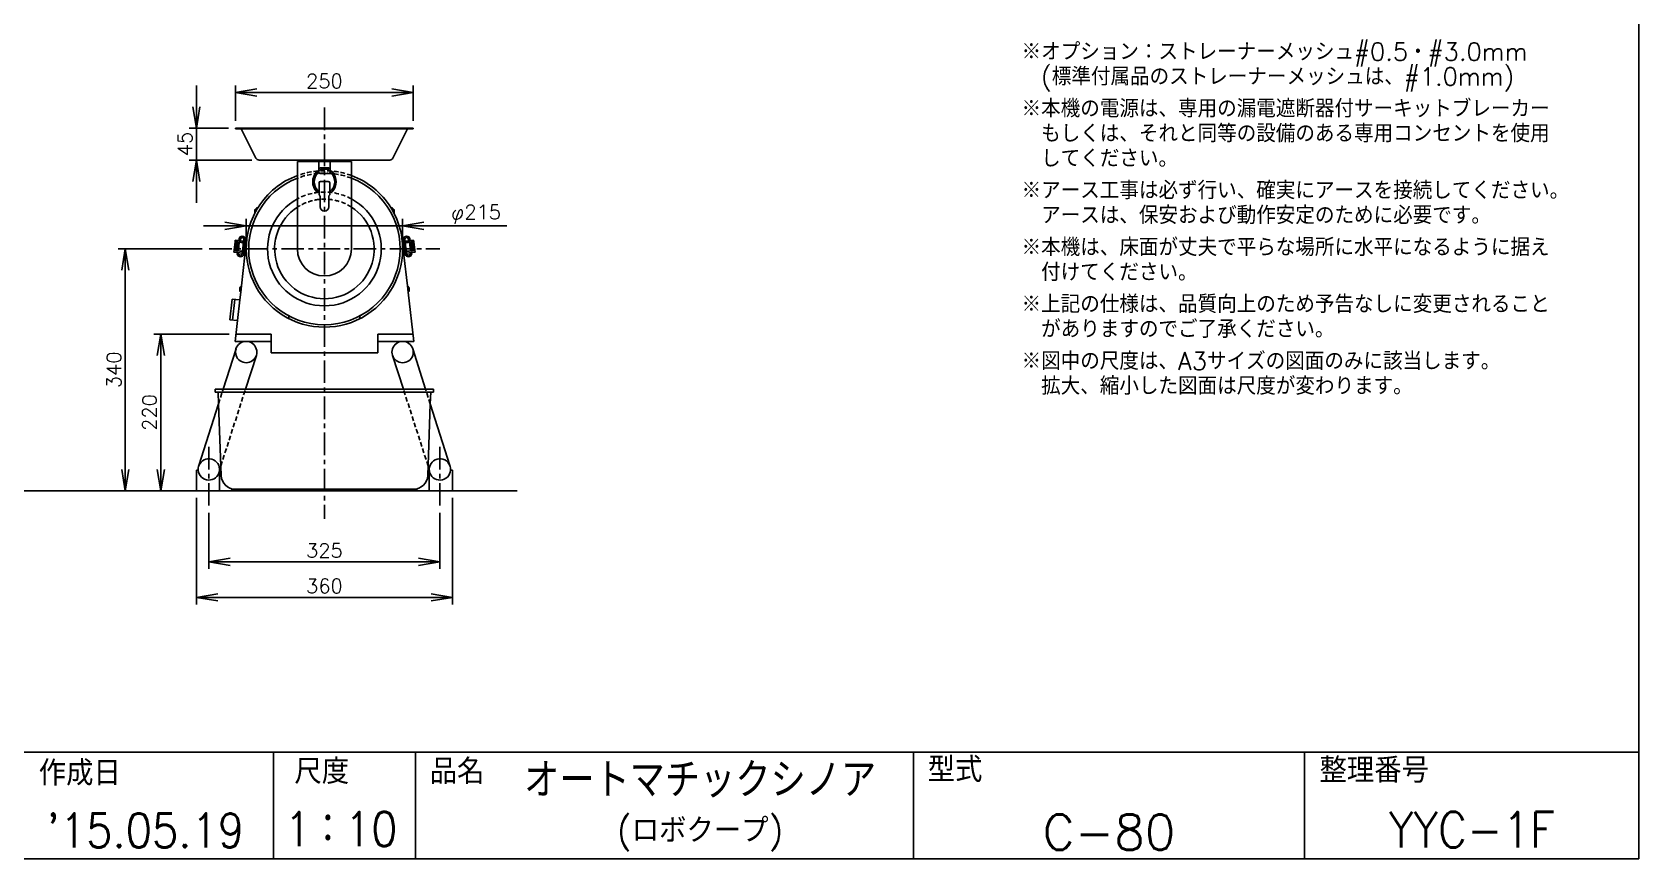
# Model space of a CAD drawing. Extents: x 230 to 4050, y 0 to 2754.
# Drawn here: x 1791 to 4050, y 0 to 1162 of the extents above; entities that cross this region are included whole.
import ezdxf
from ezdxf.enums import TextEntityAlignment as Align

# ---------------------------------------------------------------- set-up
doc = ezdxf.new("R2010")
doc.units = 0
doc.header["$PDMODE"] = 3
doc.linetypes.add('CENTER', pattern=[50.8, 31.75, -6.35, 6.35, -6.35])
doc.linetypes.add('HIDDEN', pattern=[9.525, 6.35, -3.175])
doc.layers.get('0').update_dxf_attribs({"linetype": 'CONTINUOUS'})
doc.layers.get('DEFPOINTS').update_dxf_attribs({"linetype": 'CONTINUOUS'})
for name, color, linetype in [('DANMEN', 7, 'CONTINUOUS'), ('SIYOU', 7, 'CONTINUOUS'), ('SUNPOU', 7, 'CONTINUOUS'), ('WAKU', 7, 'CONTINUOUS')]:
    doc.layers.add(name, color=color, linetype=linetype)
doc.styles.get("Standard").update_dxf_attribs({"font": 'ROMANS', "bigfont": 'EXTFONT.shx'})
doc.dimstyles.get("Standard").update_dxf_attribs({"dimscale": 10, "dimtxt": 2, "dimasz": 3, "dimexe": 1, "dimexo": 1, "dimgap": 0.6, "dimtad": 3, "dimdec": 0, "dimzin": 0, "dimdsep": 46, "dimtxsty": 'STANDARD', "dimblk1": 'OPEN', "dimblk2": 'OPEN', "dimsah": 1, "dimcen": 1.5, "dimadec": 0, "dimazin": 0, "dimtfac": 1, "dimtdec": 0, "dimtmove": 0, "dimatfit": 0, "dimldrblk": 'DOTSMALL', "dimfxl": 1, "dimtvp": 1, "dimtolj": 1, "dimtzin": 0, "dimarcsym": 0})

# ---------------------------------------------------------------- blocks, each defined once
blk = doc.blocks.new('_OPEN')
at = {"color": 0, "linetype": 'ByBlock'}
for p, q in [((-1, 0.167), (0, 0)), ((0, 0), (-1, -0.167)), ((0, 0), (-1, 0))]:
    blk.add_line(p, q, dxfattribs=at)
blk = doc.blocks.new('*D13')
at = {"layer": 'DEFPOINTS', "color": 0}
for p in [(2326.7, 1077.6), (2076.7, 1027.6), (2326.7, 1027.6)]:
    blk.add_point(p, dxfattribs=at)
at = {"layer": 'SUNPOU', "color": 0, "lineweight": -2}
for p, q in [((2076.7, 1037.6), (2076.7, 1087.6)), ((2326.7, 1037.6), (2326.7, 1087.6)), ((2106.7, 1077.6), (2296.7, 1077.6))]:
    blk.add_line(p, q, dxfattribs=at)
at = {"layer": 'SUNPOU', "color": 0, "lineweight": -2, "xscale": 30, "yscale": 30, "zscale": 30, "rotation": 180}
blk.add_blockref('_OPEN', (2076.7, 1077.6), dxfattribs=at)
at = {"layer": 'SUNPOU', "color": 0, "lineweight": -2, "xscale": 30, "yscale": 30, "zscale": 30}
blk.add_blockref('_OPEN', (2326.7, 1077.6), dxfattribs=at)
at = {"layer": 'SUNPOU', "color": 0, "insert": (2201.7, 1093.6), "char_height": 20, "attachment_point": 5}
blk.add_mtext('\\A1;250', dxfattribs=at)
blk = doc.blocks.new('_DotSmall')
at = {"color": 0, "linetype": 'ByBlock', "const_width": 0.5}
blk.add_lwpolyline([(-0.0625, 0, 1), (0.0625, 0, 1)], format="xyb", close=True, dxfattribs=at)
blk = doc.blocks.new('*D14')
at = {"layer": 'DEFPOINTS', "color": 0}
for p in [(2076.7, 1027.6), (2021.7, 982.6), (2109.8, 982.6)]:
    blk.add_point(p, dxfattribs=at)
at = {"layer": 'SUNPOU', "color": 0, "lineweight": -2}
for p, q in [((2021.7, 1057.6), (2021.7, 1087.6)), ((2066.7, 1027.6), (2011.7, 1027.6)), ((2021.7, 1027.6), (2021.7, 982.6)), ((2099.8, 982.6), (2011.7, 982.6)), ((2021.7, 952.6), (2021.7, 922.6))]:
    blk.add_line(p, q, dxfattribs=at)
at = {"layer": 'SUNPOU', "color": 0, "lineweight": -2, "xscale": 30, "yscale": 30, "zscale": 30}
for p, rotation in [((2021.7, 1027.6), 270), ((2021.7, 982.6), 90)]:
    blk.add_blockref('_OPEN', p, dxfattribs=dict(at, rotation=rotation))
at = {"layer": 'SUNPOU', "color": 0, "insert": (2005.7, 1005.1), "char_height": 20, "attachment_point": 5, "rotation": 90}
blk.add_mtext('\\A1;45', dxfattribs=at)
blk = doc.blocks.new('*D15')
at = {"layer": 'DEFPOINTS', "color": 0}
for p in [(2311.7, 890.1), (2091.7, 857.6), (2311.7, 857.6)]:
    blk.add_point(p, dxfattribs=at)
at = {"layer": 'SUNPOU', "color": 0, "lineweight": -2}
for p, q in [((2061.7, 890.1), (2031.7, 890.1)), ((2091.7, 867.6), (2091.7, 900.1)), ((2091.7, 890.1), (2311.7, 890.1)), ((2311.7, 867.6), (2311.7, 900.1)), ((2341.7, 890.1), (2458, 890.1))]:
    blk.add_line(p, q, dxfattribs=at)
at = {"layer": 'SUNPOU', "color": 0, "lineweight": -2, "xscale": 30, "yscale": 30, "zscale": 30}
blk.add_blockref('_OPEN', (2091.7, 890.1), dxfattribs=at)
at = {"layer": 'SUNPOU', "color": 0, "lineweight": -2, "xscale": 30, "yscale": 30, "zscale": 30, "rotation": 180}
blk.add_blockref('_OPEN', (2311.7, 890.1), dxfattribs=at)
at = {"layer": 'SUNPOU', "color": 0, "insert": (2414.9, 906.1), "char_height": 20, "attachment_point": 5}
blk.add_mtext('\\A1;φ215', dxfattribs=at)
blk = doc.blocks.new('*D16')
at = {"layer": 'DEFPOINTS', "color": 0}
for p in [(1971.7, 737.6), (2077.9, 737.6), (2021.7, 517.6)]:
    blk.add_point(p, dxfattribs=at)
at = {"layer": 'SUNPOU', "color": 0, "lineweight": -2}
for p, q in [((2067.9, 737.6), (1961.7, 737.6)), ((1971.7, 547.6), (1971.7, 707.6)), ((2011.7, 517.6), (1961.7, 517.6))]:
    blk.add_line(p, q, dxfattribs=at)
at = {"layer": 'SUNPOU', "color": 0, "lineweight": -2, "xscale": 30, "yscale": 30, "zscale": 30}
for p, rotation in [((1971.7, 737.6), 90), ((1971.7, 517.6), 270)]:
    blk.add_blockref('_OPEN', p, dxfattribs=dict(at, rotation=rotation))
at = {"layer": 'SUNPOU', "color": 0, "insert": (1955.7, 627.6), "char_height": 20, "attachment_point": 5, "rotation": 90}
blk.add_mtext('\\A1;220', dxfattribs=at)
blk = doc.blocks.new('*D17')
at = {"layer": 'DEFPOINTS', "color": 0}
for p in [(1921.7, 857.6), (2039.6, 857.6), (2021.7, 517.6)]:
    blk.add_point(p, dxfattribs=at)
at = {"layer": 'SUNPOU', "color": 0, "lineweight": -2}
for p, q in [((2029.6, 857.6), (1911.7, 857.6)), ((1921.7, 547.6), (1921.7, 827.6)), ((2011.7, 517.6), (1911.7, 517.6))]:
    blk.add_line(p, q, dxfattribs=at)
at = {"layer": 'SUNPOU', "color": 0, "lineweight": -2, "xscale": 30, "yscale": 30, "zscale": 30}
for p, rotation in [((1921.7, 857.6), 90), ((1921.7, 517.6), 270)]:
    blk.add_blockref('_OPEN', p, dxfattribs=dict(at, rotation=rotation))
at = {"layer": 'SUNPOU', "color": 0, "insert": (1905.7, 687.6), "char_height": 20, "attachment_point": 5, "rotation": 90}
blk.add_mtext('\\A1;340', dxfattribs=at)
blk = doc.blocks.new('*D18')
at = {"layer": 'DEFPOINTS', "color": 0}
for p in [(2039.2, 496.7), (2364.2, 496.7), (2364.2, 417.6)]:
    blk.add_point(p, dxfattribs=at)
at = {"layer": 'SUNPOU', "color": 0, "lineweight": -2}
for p, q in [((2039.2, 486.7), (2039.2, 407.6)), ((2364.2, 486.7), (2364.2, 407.6)), ((2069.2, 417.6), (2334.2, 417.6))]:
    blk.add_line(p, q, dxfattribs=at)
at = {"layer": 'SUNPOU', "color": 0, "lineweight": -2, "xscale": 30, "yscale": 30, "zscale": 30, "rotation": 180}
blk.add_blockref('_OPEN', (2039.2, 417.6), dxfattribs=at)
at = {"layer": 'SUNPOU', "color": 0, "lineweight": -2, "xscale": 30, "yscale": 30, "zscale": 30}
blk.add_blockref('_OPEN', (2364.2, 417.6), dxfattribs=at)
at = {"layer": 'SUNPOU', "color": 0, "insert": (2201.7, 433.6), "char_height": 20, "attachment_point": 5}
blk.add_mtext('\\A1;325', dxfattribs=at)
blk = doc.blocks.new('*D19')
at = {"layer": 'DEFPOINTS', "color": 0}
for p in [(2021.7, 517.6), (2381.7, 517.6), (2381.7, 367.6)]:
    blk.add_point(p, dxfattribs=at)
at = {"layer": 'SUNPOU', "color": 0, "lineweight": -2}
for p, q in [((2021.7, 507.6), (2021.7, 357.6)), ((2381.7, 507.6), (2381.7, 357.6)), ((2051.7, 367.6), (2351.7, 367.6))]:
    blk.add_line(p, q, dxfattribs=at)
at = {"layer": 'SUNPOU', "color": 0, "lineweight": -2, "xscale": 30, "yscale": 30, "zscale": 30, "rotation": 180}
blk.add_blockref('_OPEN', (2021.7, 367.6), dxfattribs=at)
at = {"layer": 'SUNPOU', "color": 0, "lineweight": -2, "xscale": 30, "yscale": 30, "zscale": 30}
blk.add_blockref('_OPEN', (2381.7, 367.6), dxfattribs=at)
at = {"layer": 'SUNPOU', "color": 0, "insert": (2201.7, 383.6), "char_height": 20, "attachment_point": 5}
blk.add_mtext('\\A1;360', dxfattribs=at)

msp = doc.modelspace()

# ---------------------------------------------------------------- linework, layer by layer
at = {"color": 2, "linetype": 'CENTER'}
for p, q in [((2201.7, 1056.5), (2201.7, 477.9)), ((2039.6, 857.6), (2363.9, 857.6)), ((2039.2, 496.7), (2039.2, 579.2)), ((2364.2, 496.7), (2364.2, 579.2))]:
    msp.add_line(p, q, dxfattribs=at)
at = {"color": 3}
for p, q in [((2076.7, 1027.6), (2326.7, 1027.6)), ((2076.7, 1027.6), (2076.7, 1026.6)), ((2076.7, 1026.6), (2084.7, 1026.6)), ((2105.4, 985.4), (2084.7, 1026.6)), ((2298.1, 985.4), (2318.7, 1026.6)), ((2318.7, 1026.6), (2326.7, 1026.6)), ((2326.7, 1027.6), (2326.7, 1026.6)), ((2109.8, 982.6), (2167.7, 982.6)), ((2163.7, 980.6), (2163.7, 960.8)), ((2163.7, 980.6), (2167.7, 980.6)), ((2167.7, 980.6), (2167.7, 982.6)), ((2235.7, 980.6), (2235.7, 982.6)), ((2235.7, 982.6), (2293.6, 982.6)), ((2235.7, 980.6), (2239.7, 980.6)), ((2239.7, 980.6), (2239.7, 960.8)), ((2074.8, 856.2), (2076, 867.1)), ((2076.1, 868.1), (2076.3, 870.1)), ((2076.3, 868.1), (2076.1, 868.1)), ((2081.3, 869.5), (2076.3, 870.1)), ((2081.6, 872), (2081.3, 869.5)), ((2090.6, 871.9), (2090.8, 873.1)), ((2090.8, 873.1), (2092.8, 872.8)), ((2312.7, 873.1), (2310.7, 872.8)), ((2312.8, 871.9), (2312.7, 873.1)), ((2321.9, 872), (2322.2, 869.5)), ((2322.2, 869.5), (2327.1, 870.1)), ((2327.4, 868.1), (2327.1, 870.1)), ((2327.2, 868.1), (2327.4, 868.1)), ((2328.7, 856.2), (2327.5, 867.1)), ((2074.4, 853.2), (2074.6, 855.2)), ((2079.4, 852.6), (2074.4, 853.2)), ((2074.8, 855.2), (2074.6, 855.2)), ((2079.1, 850.1), (2079.4, 852.6)), ((2085.1, 805.6), (2090, 848.9)), ((2088, 849.1), (2088.1, 849.9)), ((2088, 849.1), (2090, 848.9)), ((2315.4, 849.1), (2313.4, 848.9)), ((2318.4, 805.6), (2313.4, 848.9)), ((2315.4, 849.1), (2315.3, 849.9)), ((2324.1, 852.6), (2329.1, 853.2)), ((2324.4, 850.1), (2324.1, 852.6)), ((2328.7, 855.2), (2328.8, 855.2)), ((2329.1, 853.2), (2328.8, 855.2)), ((2082.8, 785.8), (2084.1, 796.7)), ((2327.3, 727.6), (2319.4, 796.7)), ((2068.6, 758.1), (2071.9, 787.1)), ((2071.9, 787.1), (2082.8, 785.8)), ((2068.6, 758.1), (2079.5, 756.8)), ((2076.2, 727.6), (2079.5, 756.8)), ((2076.2, 727.6), (2091.7, 727.6)), ((2311.7, 727.6), (2327.3, 727.6)), ((2059.5, 660.6), (2077.5, 717.3)), ((2344, 660.6), (2326, 717.3)), ((2048.2, 660.6), (2059.5, 660.6)), ((2048.2, 660.6), (2048.2, 656.1)), ((2048.2, 656.1), (2052.2, 656.1)), ((2052.8, 639.7), (2052.2, 656.1)), ((2344, 660.6), (2355.2, 660.6)), ((2351.2, 656.1), (2350.6, 639.7)), ((2351.2, 656.1), (2355.2, 656.1)), ((2355.2, 660.6), (2355.2, 656.1)), ((2025.3, 553.2), (2052.8, 639.7)), ((2378.2, 553.2), (2350.6, 639.7)), ((2021.7, 546.6), (2024.3, 546.6)), ((2021.7, 517.6), (2021.7, 546.6)), ((2381.7, 546.6), (2379.2, 546.6)), ((2381.7, 517.6), (2381.7, 546.6)), ((2054.2, 517.6), (2021.7, 517.6)), ((2051.7, 517.6), (2071.7, 517.6)), ((2331.7, 517.6), (2071.7, 517.6)), ((2331.7, 517.6), (2352.5, 517.6)), ((2349.3, 517.6), (2381.7, 517.6))]:
    msp.add_line(p, q, dxfattribs=at)
at = {"color": 2}
for p, q in [((2084.7, 1026.6), (2318.7, 1026.6)), ((2167.7, 982.6), (2235.7, 982.6)), ((2167.7, 980.6), (2235.7, 980.6)), ((2163.7, 960.8), (2163.7, 857.6)), ((2239.7, 960.8), (2239.7, 857.6)), ((2090, 848.9), (2092.4, 870.1)), ((2313.4, 848.9), (2311, 870.1)), ((2084.1, 796.7), (2085.1, 805.6)), ((2319.4, 796.7), (2318.4, 805.6)), ((2072.6, 757.6), (2075.9, 786.6)), ((2079.5, 756.8), (2082.8, 785.8)), ((2151.7, 759.6), (2151.7, 761.8)), ((2251.7, 759.6), (2251.7, 761.8)), ((2077.9, 737.6), (2126.7, 737.6)), ((2091.7, 727.6), (2126.7, 727.6)), ((2126.7, 737.6), (2126.7, 711.6)), ((2276.7, 737.6), (2325.6, 737.6)), ((2276.7, 737.6), (2276.7, 711.6)), ((2276.7, 727.6), (2311.7, 727.6)), ((2090.8, 660.6), (2106, 707.9)), ((2126.7, 711.6), (2276.7, 711.6)), ((2312.7, 660.6), (2297.5, 707.9)), ((2052.2, 656.1), (2351.2, 656.1)), ((2059.5, 660.6), (2344, 660.6)), ((2056.5, 538.9), (2052.8, 639.7)), ((2350.6, 639.7), (2347, 538.9)), ((2054.2, 547), (2056, 552.6)), ((2054.2, 517.6), (2054.2, 546.6)), ((2054.2, 546.6), (2054.2, 546.6)), ((2349.2, 547), (2347.5, 552.6)), ((2349.2, 517.6), (2349.2, 546.6)), ((2349.2, 546.6), (2349.3, 546.6)), ((2071.7, 520.2), (2071.7, 517.6)), ((2331.7, 520.2), (2331.7, 517.6)), ((2076.5, 519.6), (2327, 519.6))]:
    msp.add_line(p, q, dxfattribs=at)
at = {"color": 4}
for p, q in [((2193.7, 982.6), (2193.7, 965.6)), ((2196.6, 971.6), (2206.9, 971.6)), ((2209.7, 982.6), (2209.7, 965.6)), ((2191.7, 966.6), (2193.7, 966.6)), ((2192.2, 964.6), (2194, 964.6)), ((2193.7, 969.6), (2195.1, 971)), ((2193.7, 966.8), (2196.6, 969.6)), ((2194.2, 950.6), (2194.2, 934.3)), ((2195.7, 963.6), (2207.7, 963.6)), ((2196.2, 952.6), (2207.2, 952.6)), ((2196.6, 969.6), (2206.9, 969.6)), ((2209.7, 966.8), (2206.9, 969.6)), ((2209.7, 969.6), (2208.3, 971)), ((2209.2, 950.6), (2209.2, 934.3)), ((2209.5, 964.6), (2211.2, 964.6)), ((2209.7, 966.6), (2211.7, 966.6)), ((2191.7, 937.6), (2194.2, 937.6)), ((2192.2, 939.6), (2194.2, 939.6)), ((2194.6, 933.1), (2195.3, 932.1)), ((2195.7, 930.9), (2195.7, 916.6)), ((2207.7, 930.9), (2207.7, 916.6)), ((2208.8, 933.1), (2208.1, 932.1)), ((2211.2, 939.6), (2209.2, 939.6)), ((2209.2, 937.6), (2211.7, 937.6)), ((2209.2, 937.6), (2211.2, 937.6)), ((2088, 866.7), (2076.3, 868.1)), ((2076.7, 855.9), (2078, 866.9)), ((2077.6, 854.8), (2079.1, 867.7)), ((2079.4, 855.1), (2080.7, 867.1)), ((2080.7, 867.1), (2088, 866.3)), ((2080.7, 854.9), (2082, 866.9)), ((2081, 867.1), (2081.1, 867.5)), ((2088.3, 868.7), (2081.3, 869.5)), ((2083.6, 871.6), (2083.3, 869.3)), ((2086.2, 850.3), (2088.6, 871.7)), ((2088.1, 849.9), (2090.6, 871.9)), ((2315.3, 849.9), (2312.8, 871.9)), ((2317.3, 850.3), (2314.9, 871.7)), ((2315.2, 868.7), (2322.2, 869.5)), ((2315.4, 866.7), (2327.2, 868.1)), ((2322.7, 867.1), (2315.5, 866.3)), ((2319.9, 871.6), (2320.1, 869.3)), ((2322.8, 854.9), (2321.4, 866.9)), ((2322.4, 867.1), (2322.4, 867.5)), ((2324.1, 855.1), (2322.7, 867.1)), ((2325.9, 854.8), (2324.4, 867.7)), ((2326.7, 855.9), (2325.5, 866.9)), ((2086.6, 853.8), (2074.8, 855.2)), ((2079.4, 855.1), (2086.6, 854.3)), ((2086.3, 851.8), (2079.4, 852.6)), ((2079.6, 854.6), (2079.7, 855.1)), ((2081.1, 850.4), (2081.4, 852.4)), ((2316.9, 853.8), (2328.7, 855.2)), ((2324.1, 855.1), (2316.9, 854.3)), ((2317.1, 851.8), (2324.1, 852.6)), ((2322.3, 850.4), (2322.1, 852.4)), ((2323.9, 854.6), (2323.8, 855.1))]:
    msp.add_line(p, q, dxfattribs=at)
at = {"color": 3}
for centre, radius, start, end in [((2109.8, 987.6), 5, 206.5651, 270), ((2293.6, 987.6), 5, 270, 333.4349), ((2201.7, 857.6), 110, 110.2095, 148.0373), ((2201.7, 857.6), 110, 31.9627, 69.7905), ((2201.7, 857.6), 110, 152.7265, 172.0476), ((2109.5, 910), 5.89, 100.5138, 200.25), ((2294, 910), 5.89, 339.75, 79.4862), ((2201.7, 857.6), 110, 7.9524, 27.2735), ((2079, 866.8), 3, 154.0097, 173.4809), ((2086.1, 870.8), 4.65, 12.9318, 165.6061), ((2317.4, 870.8), 4.65, 14.3939, 167.0682), ((2324.5, 866.8), 3, 6.5191, 25.9903), ((2077.7, 855.8), 3, 173.4809, 192.9521), ((2083.7, 851.4), 4.74, 196.0736, 340.4926), ((2319.8, 851.4), 4.74, 199.5074, 343.9264), ((2325.7, 855.8), 3, 347.0479, 6.5191), ((2088.6, 800.7), 6.06, 125.5559, 221.4059), ((2314.9, 800.7), 6.06, 318.5941, 54.4441), ((2091.7, 712.6), 15, 90, 162.9137), ((2311.7, 712.6), 15, 17.0863, 90), ((2039.2, 547.6), 15, 158.265, 183.8226), ((2364.2, 547.6), 15, 356.1774, 21.735)]:
    msp.add_arc(centre, radius, start, end, dxfattribs=at)
at = {"color": 4}
for centre, radius, start, end in [((2196.6, 969.6), 2, 90, 135), ((2206.9, 969.6), 2, 45, 90), ((2205.5, 952.1), 20.3, 135.8036, 224.1964), ((2205.4, 952.1), 18.1, 136.4259, 223.5741), ((2191.7, 965.6), 1, 90, 145.4816), ((2195.7, 965.6), 2, 180, 270), ((2196.2, 950.6), 2, 90, 180), ((2207.2, 950.6), 2, 0, 90), ((2207.7, 965.6), 2, 270, 0), ((2198.1, 952.1), 18.1, 316.4259, 43.5741), ((2211.7, 965.6), 1, 34.5184, 90), ((2197.9, 952.1), 20.3, 315.8036, 44.1964), ((2191.7, 938.6), 1, 214.5184, 270), ((2196.2, 934.3), 2, 180, 216.8699), ((2193.7, 930.9), 2, 0, 36.8699), ((2209.7, 930.9), 2, 143.1301, 180), ((2207.2, 934.3), 2, 323.1301, 0), ((2211.7, 938.6), 1, 270, 325.4816), ((2201.7, 916.6), 6, 180, 0), ((2079, 866.8), 1, 83.4809, 173.4809), ((2086.1, 870.8), 2.65, 19.332, 163.4018), ((2317.4, 870.8), 2.65, 16.5982, 160.668), ((2324.5, 866.8), 1, 6.5191, 96.5191), ((2077.7, 855.8), 1, 173.4809, 263.4809), ((2083.7, 851.4), 2.74, 203.0623, 336.3744), ((2319.8, 851.4), 2.74, 203.6256, 336.9377), ((2325.7, 855.8), 1, 276.5191, 6.5191)]:
    msp.add_arc(centre, radius, start, end, dxfattribs=at)
at = {"color": 2}
for centre, radius, start, end in [((2201.7, 857.6), 106.5, 110.9043, 69.0957), ((2201.7, 857.6), 80, 118.3594, 61.6406), ((2201.7, 857.6), 110, 148.0373, 152.7265), ((2201.7, 857.6), 70, 122.8783, 57.1217), ((2201.7, 857.6), 110, 27.2735, 31.9627), ((2201.7, 857.6), 110, 172.0476, 7.9524), ((2201.7, 857.6), 38, 180, 0), ((2148.7, 761.8), 3, 0, 61.0518), ((2254.7, 761.8), 3, 118.9482, 180), ((2091.7, 712.6), 15, 162.9137, 90), ((2311.7, 712.6), 15, 90, 17.0863), ((2039.2, 547.6), 15, 183.8226, 158.265), ((2364.2, 547.6), 15, 21.735, 356.1774), ((2076.5, 539.6), 20, 181.9284, 270), ((2327, 539.6), 20, 270, 358.0716)]:
    msp.add_arc(centre, radius, start, end, dxfattribs=at)
at = {"layer": 'DANMEN', "color": 2, "linetype": 'HIDDEN'}
for p, q in [((2052.8, 639.7), (2059.5, 660.6)), ((2056, 552.6), (2090.8, 660.6)), ((2347.5, 552.6), (2312.7, 660.6)), ((2350.6, 639.7), (2344, 660.6))]:
    msp.add_line(p, q, dxfattribs=at)
at = {"layer": 'DANMEN', "color": 2}
msp.add_line((743.9, 517.6), (2472.9, 517.6), dxfattribs=at)
at = {"layer": 'DANMEN', "color": 2, "linetype": 'HIDDEN'}
for radius, start, end in [(110, 69.7905, 110.2095), (106.5, 69.0957, 110.9043), (80, 61.6406, 118.3594), (70, 57.1217, 122.8783)]:
    msp.add_arc((2201.7, 857.6), radius, start, end, dxfattribs=at)
at = {"layer": 'WAKU', "color": 6}
for p, q in [((4050, 2753.5), (4050, 0)), ((230, 150), (4050, 150)), ((230, 0), (4050, 0))]:
    msp.add_line(p, q, dxfattribs=at)
at = {"layer": 'WAKU', "color": 7}
for p, q in [((2130, 150), (2130, 0)), ((2330, 150), (2330, 0)), ((3030, 150), (3030, 0)), ((3580, 150), (3580, 0))]:
    msp.add_line(p, q, dxfattribs=at)

# ---------------------------------------------------------------- texts
at = {"layer": 'SIYOU', "color": 1}
for s, p in [('※オプション：ストレーナーメッシュ#0.5・#3.0mm', (3182, 1122.5)), ('\u3000(標準付属品のストレーナーメッシュは、#1.0mm)', (3182, 1087.5)), ('※本機の電源は、専用の漏電遮断器付サーキットブレーカー ', (3182, 1042.5)), ('\u3000もしくは、それと同等の設備のある専用コンセントを使用', (3182, 1007.5)), ('\u3000してください。', (3182, 972.5)), ('※アース工事は必ず行い、確実にアースを接続してください。', (3182, 927.5)), ('\u3000アースは、保安および動作安定のために必要です。', (3182, 892.5)), ('※本機は、床面が丈夫で平らな場所に水平になるように据え', (3182, 847.5)), ('\u3000付けてください。', (3182, 812.5)), ('※上記の仕様は、品質向上のため予告なしに変更されること', (3182, 767.5)), ('\u3000がありますのでご了承ください。', (3182, 732.5)), ('※図中の尺度は、A3サイズの図面のみに該当します。', (3182, 687.5)), ('\u3000拡大、縮小した図面は尺度が変わります。', (3182, 652.5))]:
    msp.add_text(s, height=25, dxfattribs=at).set_placement(p)
at = {"layer": 'WAKU'}
for s, p in [('作成日', (1800, 103.1)), ('尺度', (2159.5, 105.4)), ('品名', (2349.7, 105.4)), ('型式', (3049.9, 108)), ('整理番号', (3600.9, 107.1))]:
    msp.add_text(s, height=35, dxfattribs=at).set_placement(p)
at = {"layer": 'WAKU', "color": 1, "width": 0.9}
for s, height, p in [('オートマチックシノア', 50, (2730, 112.5)), ('1：10', 48, (2225.1, 42))]:
    msp.add_text(s, height=height, dxfattribs=at).set_placement(p, align=Align.MIDDLE)
for s, height, p in [("'15.05.19", 48, (1950, 16)), ('YYC-1F', 50, (3815, 16))]:
    msp.add_text(s, height=height, dxfattribs=at).set_placement(p, align=Align.CENTER)
at = {"layer": 'WAKU', "color": 1}
for s, height, p in [('(ロボクープ)', 35, (2730, 37.5)), ('C-80', 50, (3305, 37.5))]:
    msp.add_text(s, height=height, dxfattribs=at).set_placement(p, align=Align.MIDDLE)

# ---------------------------------------------------------------- dimensions: what is measured, and where the dimension line sits
at = {"layer": 'SUNPOU'}
dim = msp.add_linear_dim(base=(2021.7, 982.6), p1=(2076.7, 1027.6), p2=(2109.8, 982.6), angle=90, dimstyle='STANDARD', dxfattribs=at)
dim.commit()
dim.dimension.update_dxf_attribs({"geometry": '*D14', "text_midpoint": (2021.7, 1005.1), "dimtype": 160})
for base, p1, p2, picture, middle in [((2326.7, 1077.6), (2076.7, 1027.6), (2326.7, 1027.6), '*D13', (2201.7, 1093.6)), ((2381.7, 367.6), (2021.7, 517.6), (2381.7, 517.6), '*D19', (2201.7, 383.6)), ((2364.2, 417.6), (2039.2, 496.7), (2364.2, 496.7), '*D18', (2201.7, 433.6))]:
    dim = msp.add_linear_dim(base=base, p1=p1, p2=p2, dimstyle='STANDARD', dxfattribs=at)
    dim.commit()
    dim.dimension.update_dxf_attribs({"geometry": picture, "text_midpoint": middle})
dim = msp.add_linear_dim(base=(2311.7, 890.1), p1=(2091.7, 857.6), p2=(2311.7, 857.6), text='φ215', dimstyle='STANDARD', dxfattribs=at)
dim.commit()
dim.dimension.update_dxf_attribs({"geometry": '*D15', "text_midpoint": (2414.9, 890.1), "dimtype": 160})
for base, p2, picture, middle in [((1921.7, 857.6), (2039.6, 857.6), '*D17', (1905.7, 687.6)), ((1971.7, 737.6), (2077.9, 737.6), '*D16', (1955.7, 627.6))]:
    dim = msp.add_linear_dim(base=base, p1=(2021.7, 517.6), p2=p2, angle=90, dimstyle='STANDARD', dxfattribs=at)
    dim.commit()
    dim.dimension.update_dxf_attribs({"geometry": picture, "text_midpoint": middle})

doc.saveas('drawing.dxf')
